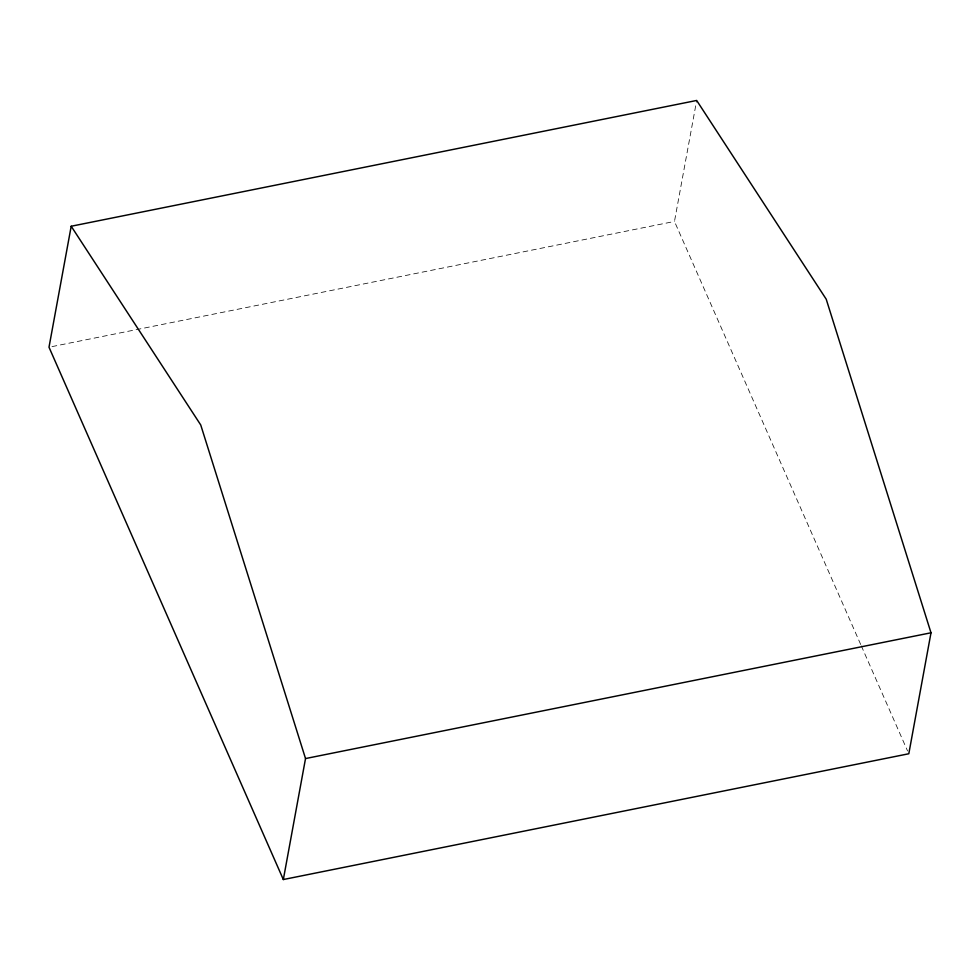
<?xml version="1.0" encoding="UTF-8"?>
<svg xmlns="http://www.w3.org/2000/svg" width="980" height="980" viewBox="0 0 980 980"><rect width="100%" height="100%" fill="white"/><g stroke="black" fill="none" stroke-linecap="round" stroke-linejoin="round"><path stroke-width="0.73" stroke-dasharray="4.9 3.68" d="M860.697 644.497L674.473 221.443L696.67 100.462M51.989 346.614L674.473 221.443M861.31 645.894L907.566 750.962"/><path stroke-width="1.47" d="M71.197 226.245L49 347.214L283.33 879.538L908.803 753.755L931 632.786L826.214 299.194L696.67 100.462L71.197 226.245L200.741 424.977L305.527 758.557L283.33 879.538M305.527 758.557L931 632.786"/></g></svg>
